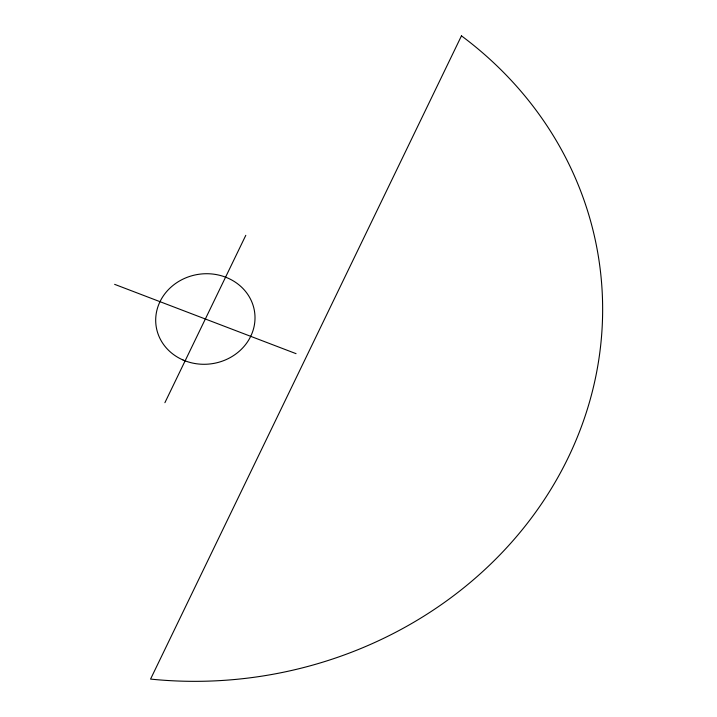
<?xml version="1.0" encoding="UTF-8"?>
<svg xmlns="http://www.w3.org/2000/svg" width="717" height="717" viewBox="0 0 717 717"><rect width="100%" height="100%" fill="white"/><g stroke="black" fill="none" stroke-linecap="round" stroke-linejoin="round"><path stroke-width="1.08" d="M164.892 402.694L245.797 235.319M114.63 284.344L296.058 353.66M461.461 35.85L150.561 679.089A397.989 361.574 -8.1 0 0 568.205 457.643A397.989 361.574 -8.1 0 0 461.461 35.85M183.041 359.997A49.751 45.198 -8.1 0 0 254.929 315.175A49.751 45.198 -8.1 0 0 178.076 281.835A49.751 45.198 -8.1 0 0 183.041 359.997"/></g></svg>
